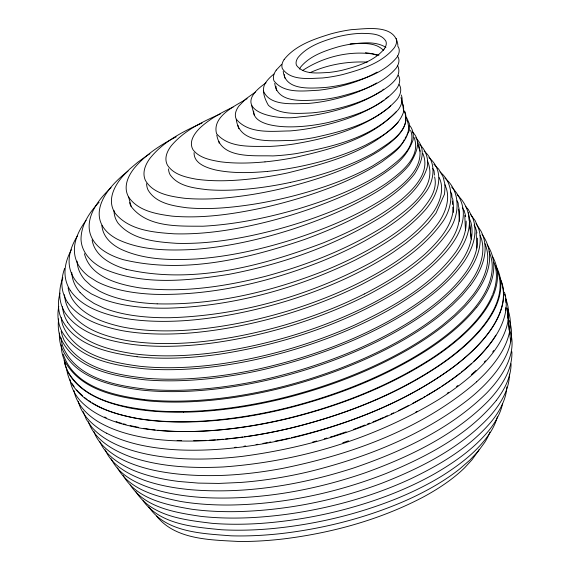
<?xml version="1.0" encoding="UTF-8"?>
<svg xmlns="http://www.w3.org/2000/svg" width="570" height="570" viewBox="0 0 570 570"><rect width="100%" height="100%" fill="white"/><g stroke="black" fill="none" stroke-linecap="round" stroke-linejoin="round"><path stroke-width="0.85" d="M194.064 152.632C193.757 163.611 206.739 167.801 215.474 169.938C232.603 173.501 250.266 172.938 267.594 171.399M412.452 131.884C422.57 141.802 415.409 155.04 409.281 164.958C401.28 174.57 391.326 182.229 380.995 189.155C353.721 206.525 323.603 218.88 293.001 229.04C260.825 239.371 227.615 246.967 193.85 249.439C168.285 250.736 141.353 250.572 117.741 239.421A140.441 57.299 -15.3 0 1 128.022 171.064M417.518 141.745C428.369 166.875 401.643 186.454 383.603 198.681C356.328 216.051 326.211 228.399 295.616 238.559C263.433 248.898 230.23 256.493 196.458 258.958C170.893 260.262 143.961 260.098 120.355 248.947A140.441 57.299 -15.3 0 1 101.888 225.478M397.482 65.35C403.296 76.886 389.011 86.255 380.781 91.649C365.47 100.74 348.341 106.376 330.992 110.046A79.422 32.404 -15.3 0 1 311.206 112.946C296.942 113.53 280.219 115.033 268.442 105.4C265.079 99.565 261.908 91.848 264.302 85.151C266.425 80.648 270.094 77.142 273.913 74.05M253.671 111.1C253.294 119.18 262.428 122.878 268.947 124.588C279.777 127.217 291.035 127.188 302.086 126.412A88.906 36.273 -15.3 0 0 328.128 122.514C352.709 116.309 379.72 108.678 396.684 88.599A55.504 22.65 -15.3 0 0 399.029 76.715L398.309 75.468M458.729 207.045C463.36 229.147 447.357 247.936 432.723 262.314C415.252 278.409 395.096 291.234 374.205 302.399A216.322 88.264 -15.3 0 1 295.68 334.562C267.857 343.119 239.364 349.51 210.465 353.136A196.871 80.327 -15.3 0 1 134.235 353.863C109.946 350.172 82.436 343.731 67.63 322.242M452.53 198.125C457.475 220.733 440.382 239.599 425.227 253.892C406.916 270.045 385.983 282.87 364.315 293.978M404.18 139.807C399.912 149.582 390.322 155.332 382.214 161.638C369.695 169.896 356.293 176.672 342.556 182.649C317.112 193.394 290.615 201.495 263.703 207.615C233.664 214.085 202.806 218.745 172.019 216.13C156.422 214.049 138.132 211.057 128.621 197.056A110.715 45.172 -15.3 0 1 133.786 168.763C145.086 154.876 160.405 144.944 176.187 136.857M405.049 138.261L405.911 136.714M406.773 135.168L409.36 130.53L409.36 123.754L406.674 117.741M284.159 59.458C295.566 45.144 314.027 39.059 330.928 33.865A67.63 27.588 -15.3 0 1 351.341 29.676C366.325 28.849 395.601 23.612 397.91 45.343M276.229 70.131L281.701 64.31M470.293 285.57L461.999 295.481L452.003 305.406L440.389 315.274A228.335 93.166 -15.3 0 1 396.962 343.653C361.522 362.898 323.511 377.133 284.516 387.272A212.012 86.505 -15.3 0 1 149.376 401.016C118.724 397.525 81.403 390.999 64.98 361.522A232.589 94.898 -15.3 0 1 61.211 344.814M496.299 400.432C467.949 435.28 426.78 456.599 385.99 473.528C336.5 492.929 283.661 504.165 230.451 505.013A225.015 91.813 -15.3 0 1 180.384 501.401C157.32 496.726 129.875 490.079 117.498 467.963M99.08 202.25C89.483 212.325 80.976 225.036 81.018 239.457C81.581 253.101 92.425 263.411 104.061 268.99C143.369 285.769 187.822 280.803 228.876 274.341C283.155 264.024 336.293 245.178 383.19 215.709C401.387 203.412 420.525 189.197 427.258 167.217C428.697 158.987 426.018 150.088 419.641 144.559M398.145 122.151C369.567 152.261 327.016 163.134 288.007 172.831A168.243 68.642 -15.3 0 1 255.046 178.439C235.453 180.74 215.531 181.951 195.923 179.137C185.635 177.192 173.75 174.669 167.573 165.336A76.487 31.207 -15.3 0 1 171.477 145.521C184.288 130.501 202.571 121.645 220.362 113.943M396.321 111.677C370.094 139.315 330.942 149.219 294.996 157.448A144.025 58.76 -15.3 0 1 264.986 161.873M388.199 108.136L390.642 105.806M471.426 374.54L474.069 372.303M476.677 381.822C422.235 428.953 352.217 454.247 282.492 468.405A201.552 82.237 -15.3 0 1 222.136 475.409C199.365 476.149 176.444 475.024 154.107 470.314A231.748 94.556 -15.3 0 1 117.263 456.848C107.409 450.77 97.712 442.733 93.865 431.433M385.805 98.639L388.298 96.622M387.507 108.678C360.596 129.411 326.66 138.546 293.65 144.06A120.306 49.084 -15.3 0 1 270.151 146.404C252.311 146.091 229.283 148.706 216.536 133.622C211.933 116.408 235.218 105.764 247.166 98.674M456.499 386.56L457.917 385.512M146.982 155.617L137.676 162.315L129.589 169.176L122.849 176.137A125.991 51.407 -15.3 0 0 115.532 213.721C129.703 230.501 153.729 232.425 174.178 233.814C206.404 234.697 238.424 229.104 269.553 221.217A210.073 85.714 -15.3 0 0 311.277 208.499C339.969 198.082 368.605 185.898 392.844 167.003C402.071 159.963 409.167 150.808 413.1 139.835C413.734 134.841 413.1 129.347 409.63 125.457M457.475 375.459C394.86 421.344 318.737 446.26 242.314 456.356A207.43 84.631 -15.3 0 1 182.386 458.665C161.296 457.382 140.12 454.169 120.384 446.346A232.61 94.912 -15.3 0 1 91.763 427.144L86.334 419.385L83.192 411.611M381.245 90.944C364.472 102.094 345.035 108.557 325.52 112.995A88.906 36.273 -15.3 0 1 299.478 116.886C275.616 121.153 225.941 110.395 265.998 82.85M382.52 90.046L383.788 89.148M383.938 100.156C362.52 115.283 336.863 123.127 311.37 128.1A101.453 41.389 -15.3 0 1 289.938 130.929C272.225 131.121 248.891 134.413 236.279 119.208A54.905 22.401 -15.3 0 1 238.873 106.07L245.706 99.002L255.346 92.112M302.969 70.26C324.879 55.881 353.236 49.547 378.979 55.105M447.208 393.264L448.704 392.295M147.723 155.154L149.953 153.765M428.469 360.418C384.743 388.056 335.801 406.666 285.67 418.865A213.33 87.039 -15.3 0 1 140.569 428.177C118.795 424.13 96.016 417.333 80.334 400.803A234.484 95.675 -15.3 0 1 69.953 379.527M377.119 72.091C364.444 79.316 350.457 83.997 336.279 87.267A72.782 29.697 -15.3 0 1 318.409 90.26C303.867 90.851 284.195 93.972 274.077 80.99A47.609 19.423 -15.3 0 1 276.229 70.131M422.149 398.209L412.302 403.581M423.624 397.34L425.099 396.478M426.581 395.608L435.444 390.414A225.763 92.119 -15.3 0 0 440.04 387.472M376.663 82.985C361.758 91.606 345.163 96.964 328.384 100.527A79.422 32.404 -15.3 0 1 308.598 103.427C294.583 103.412 269.795 107.003 263.34 90.73M398.387 410.721L408.441 405.562M415.836 412.067L417.425 411.262M309.973 72.718C327.786 64.574 347.75 61.161 367.28 62.116M233.066 107.096C221.744 112.326 210.708 118.475 201.288 126.718C195.204 132.283 188.143 141.282 193.002 149.732C199.379 158.09 210.551 160.056 220.291 161.759C235.111 163.704 250.13 163.248 264.986 161.873M378.573 419.627L383.332 417.489M384.914 416.777L387.294 415.708M391.255 413.927L393.635 412.858M202.058 123.035C182.806 131.535 163.148 141.688 149.839 158.496A93.936 38.325 -15.3 0 0 145.514 180.59C153.337 193.9 170.451 196.379 184.431 198.267C207.266 200.312 230.237 197.997 252.795 194.406A189.254 77.221 -15.3 0 0 289.332 186.775C320.703 178.588 351.939 168.036 379.527 150.672C391.861 141.951 411.583 128.414 404.55 110.844M356.934 428.155L364.95 425.013M367.358 424.066L369.766 423.125M372.972 421.864L377.782 419.983M342.805 442.762L348.469 440.795M333.685 436.064L346.154 431.846M353.635 429.31L356.129 428.469M312.431 442.178L316.685 440.959M324.337 438.757L326.888 438.024M330.286 437.04L332.837 436.307M283.76 439.477L289.638 438.095M291.32 437.703C349.495 424.051 406.624 401.757 454.867 365.94A229.959 93.829 -15.3 0 0 499.705 277.383M290.622 182.35C319.464 175.973 348.042 167.088 374.005 152.767C387.144 144.075 411.469 131.235 404.629 111.898M262.977 443.432L267.309 442.612M269.047 442.291L270.779 441.964M275.118 441.144L282.919 439.677M244.01 446.224L245.734 445.982M256.065 444.529L257.79 444.286M350.123 43.961C361.195 43.491 375.224 41.603 383.582 50.474M157.149 303.846C213.807 305.271 270.059 292.054 322.57 271.47A210.772 85.999 -15.3 0 0 367.201 250.515C386.987 239.45 406.396 226.974 421.8 210.138C429.367 200.918 437.774 189.554 434.604 176.921M365.477 52.682L372.395 53.744L377.874 55.561M151.99 410.528C121.339 407.058 84.011 400.525 67.588 371.041A232.603 94.905 -15.3 0 1 64.31 360.404M143.889 399.534C113.573 395.544 74.129 387.108 63.192 354.17M137.057 356.742C108.485 352.965 72.276 345.612 60.178 315.723A215.588 87.965 -15.3 0 1 59.964 293.094M138.645 427.372L130.095 425.605M143.854 428.312L148.2 429.089A212.532 86.718 -15.3 0 0 155.104 429.965M126.048 269.232C192.211 284.608 261.11 266.283 323.169 242.906C350.814 231.548 378.138 218.374 401.515 199.507C414.297 188.542 430.799 171.606 422.769 153.351M119.401 422.712L121.873 423.382M123.512 423.824L125.984 424.493M116.109 421.543L118.581 422.484M106.483 433.143C126.469 443.51 148.977 447.585 171.214 449.452A211.178 86.163 -15.3 0 0 299.813 436.014C353.564 422.171 406.253 401.187 451.404 368.441A230.173 93.915 -15.3 0 0 500.075 278.694M104.702 416.976L106.22 417.767M385.918 47.403C375.815 41.083 363.005 42.779 351.747 43.997A52.568 21.453 -15.3 0 0 338.445 46.754C324.829 50.801 310.087 55.682 300.711 66.968A35.825 14.62 -15.3 0 0 299.485 69.098M87.16 399.577L84.488 397.511M88.606 400.503L90.765 401.9M92.212 402.826C105.977 411.561 122.123 415.573 137.961 418.658A213.33 87.046 -15.3 0 0 283.062 409.36C333.186 397.126 382.135 378.544 425.861 350.892A229.283 93.551 -15.3 0 0 476.655 307.23M82.643 395.815L77.727 391.276A234.484 95.675 -15.3 0 1 76.615 389.966M80.099 292.503L86.298 298.324L94.128 303.482L103.505 307.9A179.913 73.409 -15.3 0 0 170.273 317.704C240.554 315.516 310.08 295.559 371.825 262.143C394.982 248.727 418.366 233.607 433.955 211.342C440.268 201.566 444.586 188.599 439.135 177.512M457.126 194.862C464.379 201.36 469.017 210.772 469.146 220.561M424.123 151.136C436.691 161.453 434.711 180.384 425.626 192.332C410.165 213.771 387.222 228.143 364.593 240.996A210.772 85.999 -15.3 0 1 319.962 261.951C267.451 282.535 211.199 295.752 154.541 294.32A172.347 70.317 -15.3 0 1 96.337 281.295L88.692 276.393A176.486 72.012 -15.3 0 1 86.113 220.326M433.905 164.274L438.729 169.226L443.097 176.8L445.077 185.079L444.564 194.007L435.993 213.159L428.227 222.998L418.351 232.888L406.018 243.119L393.065 252.346A209.446 85.457 -15.3 0 1 361.85 270.629A208.321 85.001 -15.3 0 1 287.266 300.846C254.655 310.785 221.082 317.796 187.067 320.475A186.283 76.01 -15.3 0 1 118.888 317.241C100.691 313.094 81.139 306.332 70.131 290.237M440.061 171.976C455.708 184.88 452.936 208.463 441.558 223.255C421.401 250.772 391.419 268.862 361.701 284.451A212.332 86.633 -15.3 0 1 281.167 315.787C253.116 323.817 224.423 329.681 195.368 332.538A191.976 78.332 -15.3 0 1 121.203 330.479C101.389 326.382 79.978 319.62 67.638 302.435M428.911 157.605C446.567 172.34 437.639 195.845 424.757 210.522C405.405 232.068 380.147 247.166 354.647 260.34C296.521 288.769 232.503 306.332 167.673 308.171A179.913 73.409 -15.3 0 1 100.897 298.381L91.514 293.956L83.69 288.805L77.484 282.977A186.29 76.01 -15.3 0 1 77.556 235.724M451.597 187.024C486.552 223.404 435.088 266.546 406.332 285.905C350.315 322.143 285.691 343.91 219.999 354.113A201.011 82.016 -15.3 0 1 137.064 356.735M444.7 177.997C461.287 191.356 460.004 215.966 448.049 231.94C429.018 259.086 400.233 277.255 371.597 292.88A216.322 88.264 -15.3 0 1 293.073 325.043C265.25 333.6 236.749 339.991 207.858 343.61A196.871 80.327 -15.3 0 1 131.627 344.337C107.331 340.646 79.821 334.212 65.023 312.723A209.347 85.415 -15.3 0 1 62.871 277.797M465.59 206.447L468.341 209.553L472.95 218.474A211.342 86.234 -15.3 0 1 464.18 261.452C450.813 280.704 432.274 295.509 413.015 308.512A225.228 91.898 -15.3 0 1 353.599 340.176C323.161 353.229 291.512 363.332 259.193 370.529A207.915 84.83 -15.3 0 1 145.2 379.834C114.007 376.307 74.136 369.488 60.249 337.148M129.547 202.642A110.708 45.172 -15.3 0 0 131.228 206.582C147.537 227.801 178.809 226.041 202.849 226.226C235.367 224.466 267.437 217.797 298.666 208.755C328.676 199.628 358.459 188.428 384.821 171.157C396.834 161.944 417.261 147.979 410.628 130.274M401.536 101.888L402.47 103.085L403.717 111.563C398.159 128.421 380.511 136.978 365.969 144.93C344.323 155.361 321.124 162.265 297.604 166.967A144.025 58.767 -15.3 0 1 267.594 171.399M470.528 214.42L475.209 220.718L478.793 229.09A216.294 88.25 -15.3 0 1 471.29 267.658C460.881 284.259 446.203 297.59 430.735 309.396A226.967 92.604 -15.3 0 1 382.819 338.787C350.807 355.003 316.956 367.422 282.264 376.542A210.43 85.863 -15.3 0 1 141.267 390.022C110.958 386.011 71.521 377.582 60.584 344.651A229.731 93.737 -15.3 0 1 59.387 333.079M216.792 135.126C220.825 159.479 254.762 155.183 272.766 155.931A120.306 49.091 -15.3 0 0 296.257 153.587C332.453 146.853 372.545 137.847 398.337 109.625A64.631 26.37 -15.3 0 0 401.209 94.99M415.658 137.705C426.816 148.92 422 161.901 414.582 173.879C407.308 183.269 398.166 190.936 388.597 197.876C362.891 215.66 334.177 228.549 304.943 239.336C247.287 258.958 184.017 274.17 123.441 259.713A153.309 62.55 -15.3 0 1 111.079 187.665M236.279 119.208C239.158 145.45 273.971 140.327 292.545 140.455A101.453 41.396 -15.3 0 0 313.977 137.619C343.717 131.114 376.57 122.828 397.383 99.038A59.772 24.389 -15.3 0 0 399.941 85.956L399.121 84.602M476.036 223.604L480.945 231.035A220.953 90.153 -15.3 0 1 470.307 285.57M274.733 83.306C277.334 104.666 305.912 100.22 321.017 99.778A72.782 29.697 -15.3 0 0 338.886 96.793C359.456 91.485 381.893 84.873 396.157 68.144A48.45 19.765 -15.3 0 0 398.295 57.385L397.368 55.874M148.806 506.951C165.998 532.743 203.098 533.548 230.921 535.814A205.535 83.861 -15.3 0 0 280.896 533.606C323.368 528.689 365.27 518.101 404.55 501.123A160.64 65.543 -15.3 0 0 459.762 468.896L469.851 460.118L478.23 451.212L484.714 442.391A169.19 69.034 -15.3 0 0 489.922 432.081M427.586 161.125C439.043 189.204 404.892 211.292 385.805 225.228C348.762 248.741 307.479 264.972 265.235 276.379C224.331 286.717 181.602 293.165 139.443 287.822C118.389 284.359 90.431 277.326 84.41 253.671M156.7 516.206C175.688 540.089 211.199 539.861 239.051 541.5A199.301 81.318 -15.3 0 0 283.867 538.878C331.74 532.914 379.107 519.982 422.028 497.688A151.178 61.681 -15.3 0 0 464.807 467.614L471.967 459.812L477.56 452.06A154.798 63.163 -15.3 0 0 478.921 449.744M432.78 168.578L434.062 170.765L434.454 175.161M143.056 500.766C160.476 524.849 194.149 527.001 221.352 529.744A210.807 86.013 -15.3 0 0 270.907 528.725C313.92 524.706 356.428 514.774 396.528 498.657A167.544 68.364 -15.3 0 0 442.676 475.508C461.116 463.788 479.049 450.058 490.955 431.419A181.452 74.036 -15.3 0 0 497.375 416.77M450.428 191.834L451.711 194.042L452.01 197.541M444.835 184.808C451.105 197.27 445.897 211.84 438.601 222.685C427.236 238.609 411.711 250.914 395.68 261.865A209.446 85.457 -15.3 0 1 347.073 288.62A208.321 84.994 -15.3 0 1 289.873 310.365C257.262 320.304 223.696 327.322 189.675 329.994A186.283 76.01 -15.3 0 1 121.496 326.767C103.305 322.62 83.747 315.858 72.746 299.763A195.061 79.586 -15.3 0 1 68.101 287.786M130.195 484.942C145.15 507.934 175.581 512.523 200.668 516.334A218.83 89.283 -15.3 0 0 253.593 517.517C287.472 515.501 321.067 509.53 353.664 500.111A178.396 72.789 -15.3 0 0 411.241 478.558C440.809 464.343 469.922 447.03 491.304 421.665A199.55 81.417 -15.3 0 0 506.823 386.937M462.37 207.68L464.058 210.807M135.71 491.461C151.392 516.698 185.207 519.99 212.09 523.324A215.175 87.794 -15.3 0 0 260.355 523.438C303.546 520.36 346.304 511.126 386.873 495.957A173.472 70.78 -15.3 0 0 435.109 473.506C455.366 461.75 474.924 447.942 489.673 429.524A191.171 78.005 -15.3 0 0 502.612 403.382M283.219 71.3C285.242 91.022 310.714 88.215 324.95 87.516A67.63 27.595 -15.3 0 0 345.278 84.075C363.895 78.974 384.38 72.796 396.969 57.214A45.664 18.632 -15.3 0 0 398.779 47.994L397.767 46.056M457.005 200.775L458.166 202.984L458.401 206.468M474.026 225.022L475.558 227.993A211.349 86.234 -15.3 0 1 476.926 232.952M99.722 441.408C105.436 455.181 118.809 463.602 131.812 469.644A230.693 94.128 -15.3 0 0 179.123 481.493L198.267 483.096L218.794 483.431L240.633 482.448A198.609 81.033 -15.3 0 0 309.852 471.49C366.824 457.311 423.047 435.195 469.495 398.587A224.751 91.706 -15.3 0 0 509.331 320.547M105.186 449.787C112.112 466.075 129.269 474.639 144.987 480.517A229.354 93.58 -15.3 0 0 190.615 489.701C246.048 494.297 301.879 484.778 354.547 467.692C402.527 451.176 450.272 429.06 486.744 392.944A221.702 90.459 -15.3 0 0 509.929 330.757M111.164 458.757C120.127 477.582 141.609 485.647 160.412 491.076A227.466 92.81 -15.3 0 0 208.079 497.788C261.366 499.854 314.668 490.143 364.978 472.886C409.752 456.684 454.254 435.38 488.112 401.123A217.647 88.806 -15.3 0 0 511.874 351.783M88.357 421.786C95.069 440.468 113.85 450.813 131.499 457.218C161.011 466.973 192.496 468.426 223.319 466.958C298.694 461.55 373.3 439.142 438.052 399.933A225.763 92.119 -15.3 0 0 480.845 366.581A229.61 93.687 -15.3 0 0 505.433 298.203M123.198 475.558C136.764 499.306 167.003 505.034 191.841 509.245A222.229 90.673 -15.3 0 0 238.403 511.582C287.415 510.221 336.079 500.296 381.986 483.168C421.052 467.863 459.812 448.184 488.932 417.304A206.49 84.253 -15.3 0 0 509.395 374.077M480.097 235.567L481.401 238.616A216.294 88.25 -15.3 0 1 473.898 277.177C463.495 293.785 448.811 307.116 433.35 318.915A226.967 92.604 -15.3 0 1 385.427 348.313C353.414 364.522 319.563 376.941 284.872 386.068A210.43 85.863 -15.3 0 1 143.875 399.541M469.302 218.303L470.849 222.158A205.385 83.804 -15.3 0 1 463.994 257.412C448.818 281.787 424.985 299.072 400.981 314.013A222.806 90.908 -15.3 0 1 333.756 346.482C308.684 356.058 282.898 363.724 256.678 369.431A204.944 83.619 -15.3 0 1 146.497 378.273C116.764 374.996 80.598 368.99 64.303 340.661A220.512 89.975 -15.3 0 1 61.204 331.248M418.024 145.478L420.126 151.264M407.158 120.363C414.96 141.937 387.443 156.166 372.837 165.813C347.486 179.764 319.884 189.097 291.94 196.294A189.254 77.221 -15.3 0 1 255.41 203.932C232.845 207.516 209.881 209.838 187.046 207.786C173.059 205.905 155.952 203.426 148.122 190.109A93.936 38.325 -15.3 0 1 146.597 183.626M414.112 137.52C421.608 157.42 400.268 172.995 386.367 183.276C364.023 198.267 339.129 208.962 313.885 218.025A210.073 85.714 -15.3 0 1 272.161 230.736C241.032 238.623 209.012 244.216 176.793 243.34C156.344 241.944 132.304 240.027 118.147 223.248A125.991 51.407 -15.3 0 1 114.043 210.565M400.952 97.527L402.47 103.085M251.698 105.749L254.313 115.268M128.621 197.056L131.228 206.575M218.916 141.438L219.151 143.148M469.352 222.329L471.269 239.058L469.416 220.861M509.252 328.897L510.684 341.801M506.972 308.356L507.35 311.861M507.628 314.483L508.005 317.989M508.198 319.742L509.509 332.011L507.749 312.987M452.309 201.039L452.608 204.53M452.837 207.152L453.278 212.396M458.579 209.076L459.406 221.26M464.778 215.396L465.434 230.145M476.228 232.916L476.819 248.036M157.762 430.236A212.532 86.718 -15.3 0 0 286.176 419.014C339.022 406.211 390.714 386.389 436.114 356.108A229.731 93.737 -15.3 0 0 492.33 256.194M496.121 267.943A229.717 93.729 -15.3 0 1 438.715 365.626C393.328 395.922 341.63 415.722 288.783 428.547A212.532 86.718 -15.3 0 1 150.793 438.629C132.525 435.829 114.228 431.198 98.197 421.707A233.565 95.297 -15.3 0 1 73.865 390.372M485.006 243.696A220.932 90.145 -15.3 0 1 472.915 295.096L464.607 305L454.611 314.925L442.997 324.793A228.335 93.166 -15.3 0 1 399.577 353.179C364.13 372.417 326.118 386.659 287.123 396.791A212.012 86.505 -15.3 0 1 151.983 410.543M489.153 251.74A224.494 91.599 -15.3 0 1 483.225 295.752A226.839 92.554 -15.3 0 1 466.688 316.977A228.898 93.395 -15.3 0 1 411.747 358.523C374.355 380.026 333.771 395.573 292.118 406.538A212.881 86.861 -15.3 0 1 186.027 421.729A214.448 87.495 -15.3 0 1 132.532 417.561C109.283 412.694 83.462 404.08 70.901 382.285A234.712 95.767 -15.3 0 1 66.918 370.507M481.985 234.291A226.618 92.461 -15.3 0 1 485.106 239.265A224.494 91.599 -15.3 0 1 480.617 286.226A226.839 92.554 -15.3 0 1 464.08 307.458A228.898 93.395 -15.3 0 1 409.132 349.004C371.747 370.5 331.163 386.054 289.51 397.012A212.881 86.861 -15.3 0 1 183.419 412.203M66.676 368.897A234.712 95.767 -15.3 0 1 66.505 367.272M64.182 360.183A234.712 95.767 -15.3 0 0 68.293 372.759C80.847 394.561 106.668 403.168 129.917 408.034A214.448 87.495 -15.3 0 0 183.426 412.195M494.097 262.627A228.613 93.273 -15.3 0 1 492.736 294.191M492.409 295.004A228.613 93.273 -15.3 0 1 428.555 360.44M487.115 244.68A228.413 93.195 -15.3 0 1 476.791 307.223M74.064 386.603A234.484 95.675 -15.3 0 1 72.297 383.824M67.645 302.435A202.585 82.657 -15.3 0 1 64.631 268.463M364.308 293.97A212.332 86.633 -15.3 0 1 283.774 325.313C255.723 333.336 227.031 339.207 197.975 342.064A191.976 78.332 -15.3 0 1 123.811 339.998C104.004 335.901 82.586 329.139 70.252 311.961A202.599 82.664 -15.3 0 1 64.545 294.676M284.152 59.458A45.023 18.368 -15.3 0 0 282.364 68.642C290.835 81.118 309.211 78.361 322.342 77.997A67.63 27.595 -15.3 0 0 342.67 74.549C361.287 69.455 381.772 63.277 394.362 47.688A45.664 18.632 -15.3 0 0 396.171 38.468M284.971 78.168A45.023 18.368 -15.3 0 1 284.551 74.57M276.685 90.516A47.609 19.423 -15.3 0 1 276.037 86.312M238.88 128.734A54.912 22.401 -15.3 0 1 237.975 125.329M402.014 102.379A76.636 31.272 -15.3 0 1 403.375 111.627M168.542 168.884A76.487 31.207 -15.3 0 0 170.181 174.855C178.389 186.518 194.171 188.05 207.209 189.696C224.024 191.014 240.932 189.967 257.654 187.965A168.243 68.649 -15.3 0 0 290.622 182.357M126.091 269.211A153.309 62.55 -15.3 0 1 92.119 239.927M157.149 303.846A172.347 70.317 -15.3 0 1 98.945 290.821L91.3 285.912L85.222 280.34A176.657 72.076 -15.3 0 1 77.05 261.145M80.121 292.488A186.29 76.01 -15.3 0 1 71.77 272.474M70.146 290.237A195.068 79.593 -15.3 0 1 71.414 249.738M67.645 322.242A209.347 85.415 -15.3 0 1 62.472 306.674M466.146 221.039A198.31 80.912 -15.3 0 1 456.143 251.484C431.148 286.226 392.203 307.365 354.305 325.235C312.367 343.81 267.986 356.863 222.606 363.632A201.011 82.016 -15.3 0 1 139.671 366.261C111.093 362.492 74.884 355.139 62.793 325.242A215.588 87.965 -15.3 0 1 61.211 317.568M464.073 210.8A198.31 80.912 -15.3 0 1 465.669 216.657M58.774 306.375A220.533 89.982 -15.3 0 0 61.703 331.134C77.983 359.471 114.164 365.477 143.889 368.747A204.944 83.619 -15.3 0 0 254.063 359.919C280.29 354.205 306.069 346.531 331.149 336.956A222.806 90.908 -15.3 0 0 398.373 304.494C422.37 289.546 446.21 272.268 461.379 247.886A205.385 83.804 -15.3 0 0 468.241 212.638M60.249 337.148A225.414 91.977 -15.3 0 1 58.667 318.936M477.56 238.132A211.349 86.234 -15.3 0 1 466.787 270.978C453.428 290.223 434.882 305.036 415.623 318.039A225.228 91.898 -15.3 0 1 356.207 349.702C325.776 362.755 294.12 372.858 261.801 380.055A207.915 84.83 -15.3 0 1 147.808 389.353C116.622 385.833 76.751 379.014 62.857 346.667A225.414 91.977 -15.3 0 1 61.011 337.796M244.48 436.798A211.178 86.17 -15.3 0 0 297.198 426.488C350.956 412.651 403.646 391.661 448.797 358.922A230.202 93.929 -15.3 0 0 495.594 265.463M242.749 437.033A211.178 86.17 -15.3 0 1 229.881 438.572M228.178 438.75A211.178 86.17 -15.3 0 1 225.635 438.993M223.105 439.228A211.178 86.17 -15.3 0 1 217.085 439.712M215.346 439.841A211.178 86.17 -15.3 0 1 209.283 440.211M205.856 440.382A211.178 86.17 -15.3 0 1 193.665 440.717M181.524 440.61A211.178 86.17 -15.3 0 1 177.135 440.46M106.419 433.179A232.254 94.763 -15.3 0 1 78.268 401.287M236.187 447.229A207.43 84.638 -15.3 0 1 234.427 447.422M504.429 292.189A229.959 93.829 -15.3 0 1 457.425 375.452M504.756 294.327A229.689 93.715 -15.3 0 1 505.127 295.923M505.561 298.352A229.689 93.715 -15.3 0 1 505.946 302.478M505.847 307.579A229.689 93.715 -15.3 0 1 505.561 310.18M495.879 335.203A229.689 93.715 -15.3 0 1 478.273 357.062A225.763 92.119 -15.3 0 1 473.919 361.266M471.319 363.667A225.763 92.119 -15.3 0 1 461.337 372.16M460.004 373.215A225.763 92.119 -15.3 0 1 441.551 386.489M507.3 308.014A227.359 92.767 -15.3 0 1 507.521 318.124M493.762 350.529A227.359 92.767 -15.3 0 1 492.708 351.968M485.469 360.767A227.359 92.767 -15.3 0 1 484.243 362.128M475.943 370.507A227.359 92.767 -15.3 0 1 474.012 372.303M507.813 309.588A227.28 92.732 -15.3 0 1 476.62 381.822M511.069 363.753A212.981 86.897 -15.3 0 1 496.292 400.432M384.266 48.956C373.863 61.382 357.305 66.312 342.185 70.252A52.568 21.446 -15.3 0 1 328.99 72.454C318.338 72.882 303.803 75.098 296.557 65.4A35.825 14.62 -15.3 0 1 298.103 57.449C307.479 46.163 322.214 41.275 335.837 37.235A52.547 21.439 -15.3 0 1 350.272 34.314L350.942 34.214A51.25 20.912 -15.3 0 1 361.829 33.352C369.987 33.623 380.888 33.21 385.812 41.004A36.487 14.884 -15.3 0 1 384.266 48.956"/></g></svg>
